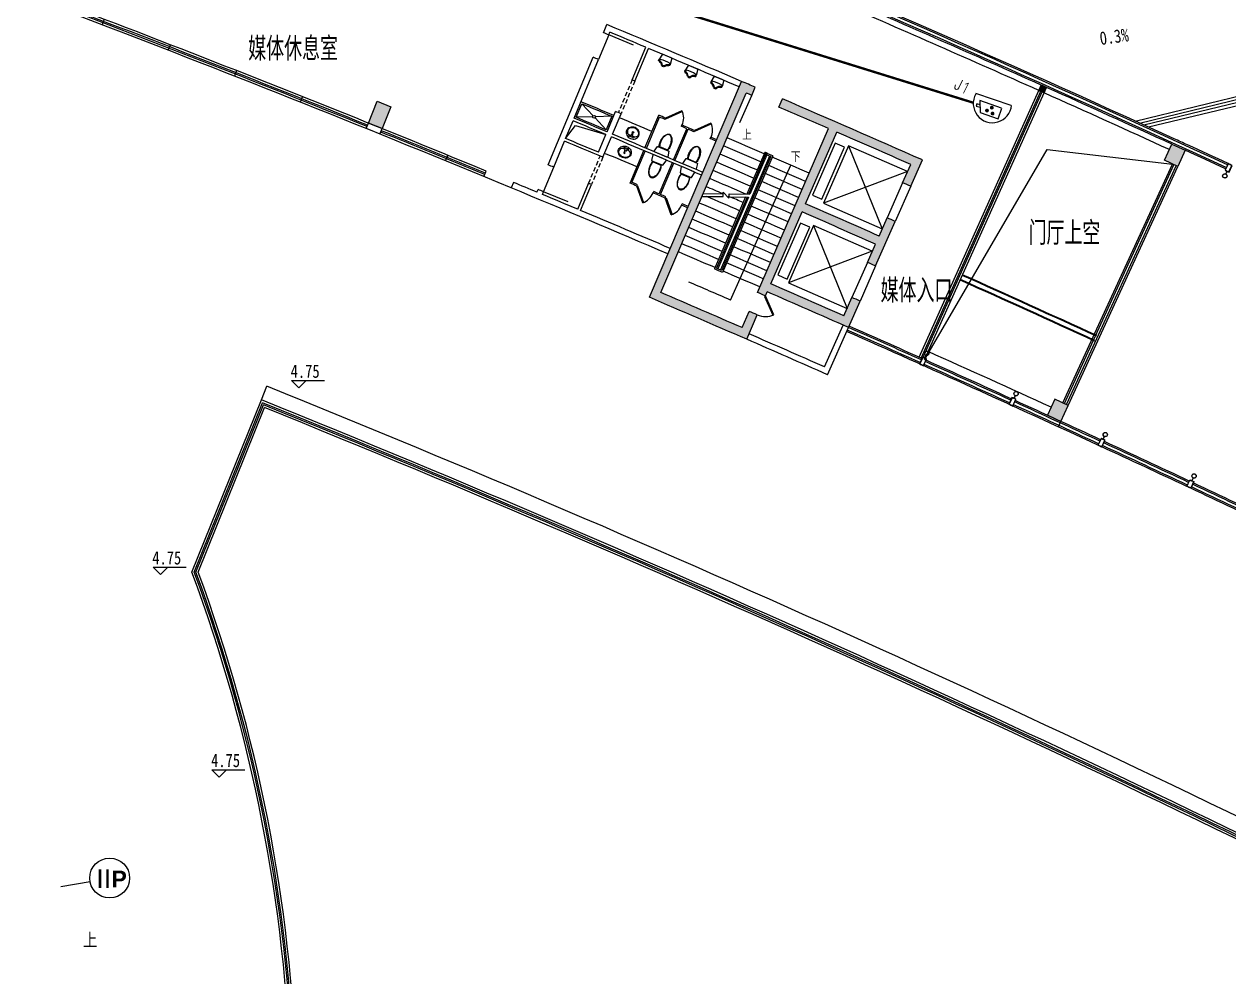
# Model space of a CAD drawing. Extents: x 23317406 to 24383751, y 42324270 to 43451021.
# Drawn here: x 24042113 to 24082906, y 43103497 to 43135761 of the extents above; entities that cross this region are included whole.
import ezdxf

# ---------------------------------------------------------------- set-up
doc = ezdxf.new("R2010")
doc.units = 0
doc.header["$MEASUREMENT"] = 0
doc.linetypes.add('DASHED', pattern=[0.75, 0.5, -0.25])
doc.layers.get('0').update_dxf_attribs({"linetype": 'CONTINUOUS'})
doc.layers.get('DEFPOINTS').update_dxf_attribs({"linetype": 'CONTINUOUS'})
for name, color, linetype in [('WZ', 7, 'CONTINUOUS'), ('墙', 7, 'CONTINUOUS'), ('柱填充', 8, 'CONTINUOUS'), ('柱形', 7, 'CONTINUOUS'), ('标注', 7, 'CONTINUOUS'), ('栏杆', 146, 'CONTINUOUS'), ('楼梯', 5, 'CONTINUOUS'), ('汉字', 7, 'CONTINUOUS'), ('监控管线', 11, 'CONTINUOUS'), ('监控设备', 1, 'CONTINUOUS'), ('辅助件', 9, 'CONTINUOUS'), ('边界', 9, 'CONTINUOUS'), ('门窗', 7, 'CONTINUOUS')]:
    doc.layers.add(name, color=color, linetype=linetype)
doc.styles.add('ATT', font='txt')
doc.styles.add('HZTXT', font='txt', dxfattribs={"width": 0.9, "bigfont": 'HZTXT'})
doc.styles.add('KSHZ', font='ROMANS.shx', dxfattribs={"height": 800, "bigfont": 'dfhz.shx'})
doc.styles.add('Q1', font='SimSun.ttf', dxfattribs={"width": 0.8, "height": 450})
doc.styles.add('Q200', font='SimSun.ttf', dxfattribs={"width": 0.8, "height": 450})
doc.styles.add('T-SG-01$0$Arial', font='ARIALBD.TTF')
doc.dimstyles.new('Q2', dxfattribs={"dimscale": 150, "dimtxt": 2.5, "dimasz": 2.5, "dimexe": 0, "dimexo": 0, "dimgap": 0.5, "dimtad": 1, "dimdec": 4, "dimdsep": 46, "dimtxsty": 'Q200', "dimblk1": 'DOTSMALL', "dimblk2": 'DOTSMALL', "dimsah": 1, "dimcen": 2.5, "dimadec": 0, "dimazin": 0, "dimtfac": 1, "dimtdec": 3, "dimtmove": 2, "dimatfit": 3, "dimldrblk": 'DOTSMALL', "dimfxl": 1, "dimtolj": 1, "dimtzin": 10, "dimarcsym": 0})

# ---------------------------------------------------------------- blocks, each defined once
blk = doc.blocks.new('_DOTSMALL')
at = {"color": 0, "linetype": 'ByBlock', "const_width": 0.5}
blk.add_lwpolyline([(-0.0625, 0, 1), (0.0625, 0, 1)], format="xyb", close=True, dxfattribs=at)
blk = doc.blocks.new('*D144')
at = {"color": 0, "linetype": 'ByBlock'}
for p, q in [((24067622, 43186962), (24068480, 43187449)), ((24093003, 43093389), (24094989, 43093455))]:
    blk.add_line(p, q, dxfattribs=at)
blk.add_arc((23891114, 43086692), 203987, 1.9, 29.6, dxfattribs=at)
at = {"layer": 'DEFPOINTS', "color": 0, "linetype": 'ByBlock'}
for p in [(24067622, 43186962), (24065013, 43185480), (24091262, 43126080), (24091005, 43093323), (24093003, 43093389)]:
    blk.add_point(p, dxfattribs=at)
at = {"color": 0, "linetype": 'ByBlock', "xscale": 375, "yscale": 375, "zscale": 375}
for p, rotation in [((24068480, 43187449), 119.6000000001376), ((24094989, 43093455), 271.8999999998212)]:
    blk.add_blockref('_DOTSMALL', p, dxfattribs=dict(at, rotation=rotation))
at = {"color": 0, "linetype": 'ByBlock', "insert": (24087731, 43142143), "char_height": 450, "attachment_point": 5, "rotation": 285.75, "style": 'Q200'}
blk.add_mtext('\\A1;27.7°', dxfattribs=at)
blk = doc.blocks.new('M100')
at = {"layer": '门窗'}
blk.add_line((0, 1000), (0, 0), dxfattribs=at)
blk = doc.blocks.new('WC-3')
for points in [[(382, 218, 0.033558), (397, 269, 0.056391), (412, 405, 0.056391), (397, 541, 0.070142), (358, 644, 0.106098), (290, 721, 0.162033), (225, 743, 0.162033), (161, 721, 0.106098), (93, 644, 0.070142), (54, 541, 0.056391), (38, 405, 0.056391), (54, 269, 0.033558), (69, 218)], [(55, 405, -0.056391), (70, 537, -0.070142), (108, 636, -0.106098), (170, 708, -0.162033), (225, 726, -0.162033), (280, 708, -0.106098), (343, 636, -0.070142), (381, 537, -0.056391), (396, 405, -0.056391), (381, 273, -0.027675), (369, 232), (81, 232, -0.027675), (70, 273, -0.056391)], [(-20, 24, 0.477064), (0, 0), (463, 0, 0.477064), (473, 12), (431, 207, 0.354037), (426, 211), (24, 211, 0.354037), (19, 207)]]:
    blk.add_lwpolyline(points, format="xyb", close=True)
blk = doc.blocks.new('A$C7FE16A13')
at = {"layer": '门窗'}
blk.add_lwpolyline([(517, 587), (532, 561), (15, 257), (0, 283)], close=True, dxfattribs=at)
blk.add_arc((517, 587), 600, 210.4472, 257.9761, dxfattribs=at)
blk = doc.blocks.new('A$C40114CA7')
at = {"layer": '辅助件'}
for p, q in [((380, 387), (160, 423)), ((30, 213), (30, 211)), ((194, 387), (155, 394)), ((194, 36), (155, 30)), ((380, 37), (160, 0)), ((380, 387), (380, 37))]:
    blk.add_line(p, q, dxfattribs=at)
for centre, radius, start, end in [((154, 384), 40, 80.5377, 168.6268), ((73, 214), 72.8, 132.9123, 181.8045), ((73, 209), 72.8, 178.1955, 227.0877), ((-66, 428), 184, 298.9507, 348.6268), ((-66, -5), 184, 11.3732, 61.0493), ((73, 214), 42.8, 137.0072, 181.8045), ((73, 209), 42.8, 178.1955, 222.9928), ((-66, 428), 214, 300.1039, 348.6268), ((-66, -5), 214, 11.3732, 59.8961), ((154, 39), 40, 191.3732, 279.4623), ((154, 384), 10, 80.5377, 168.6268), ((154, 39), 10, 191.3732, 279.4623), ((-711, 212), 922, 349.0267, 10.9733)]:
    blk.add_arc(centre, radius, start, end, dxfattribs=at)
blk = doc.blocks.new('15PLAV04')
at = {"color": 0, "linetype": 'ByBlock'}
for p, q in [((2.5, -1.5), (2.5, 1.5)), ((7, 0.5), (3, 1.5)), ((4, 1.25), (4, 3.635323)), ((7, -0.5), (7, 0.5)), ((3, -1.5), (7, -0.5)), ((4, -3.628449), (4, -1.25))]:
    blk.add_line(p, q, dxfattribs=at)
blk.add_lwpolyline([(8, 9, 0.109452), (4.986152, 8.332258, 0.102376), (2.343146, 6.363961, 0.093737), (0.622313, 3.491319, 0.088426), (0, 0, 0.088426), (0.622313, -3.491319, 0.093737), (2.343146, -6.363961, 0.102376), (4.986152, -8.332258, 0.109452), (8, -9, 0.109452), (11.013848, -8.332258, 0.102376), (13.656854, -6.363961, 0.093737), (15.377687, -3.491319, 0.088426), (16, 0, 0.088426), (15.377687, 3.491319, 0.093737), (13.656854, 6.363961, 0.102376), (11.013848, 8.332258, 0.109452)], format="xyb", close=True, dxfattribs=at)
for centre in [(3, 2.5), (9, 0), (3, -2.5)]:
    blk.add_circle(centre, 1, dxfattribs=at)
for centre, radius, start, end in [((7, 3.635323), 3, 146.09549, 180), ((11.358035, 0.706347), 8.250845, 143.130102, 146.09549), ((9.915843, 1.787992), 6.448105, 118.911201, 143.130102), ((9, 3.446272), 4.553728, 90, 118.911201), ((9, 3.446272), 4.553728, 61.088799, 90), ((8.084157, 1.787992), 6.448105, 36.869898, 61.088799), ((6.641965, 0.706347), 8.250845, 17.257939, 36.869898), ((4.368267, 0), 10.631733, 0, 17.257939), ((4.368267, 0), 10.631733, 342.742061, 0), ((7, -3.628449), 3, 180, 212.259808), ((9.915843, -1.787992), 6.448105, 212.259808, 241.088799), ((9, -3.446272), 4.553728, 241.088799, 270), ((9, -3.446272), 4.553728, 270, 298.911201), ((8.084157, -1.787992), 6.448105, 298.911201, 323.130102), ((6.641965, -0.706347), 8.250845, 323.130102, 342.742061)]:
    blk.add_arc(centre, radius, start, end, dxfattribs=at)
at = {"color": 0, "linetype": 'ByBlock', "style": 'ATT'}
for tag, p, flags in [('ITEM', (0, -17.5), 3), ('ROOM_NUMBER', (0, -26.5), 1)]:
    blk.add_attdef(tag, p, '', height=6, dxfattribs=dict(at, flags=flags))
blk = doc.blocks.new('A$C7C0108BC')
at = {"layer": 'WZ'}
for p, q in [((1282, 582), (78, 983)), ((111, 632), (96, 555)), ((96, 555), (227, 520)), ((223, 601), (111, 632)), ((219, 743), (228, 340)), ((952, 486), (219, 743)), ((834, 122), (957, 487)), ((228, 340), (834, 122))]:
    blk.add_line(p, q, dxfattribs=at)
at = {"layer": 'WZ', "const_width": 63.8}
for points in [[(490, 400, 1), (427, 412, 1)], [(655, 500, 1), (592, 512, 1)], [(680, 300, 1), (616, 311, 1)]]:
    blk.add_lwpolyline(points, format="xyb", close=True, dxfattribs=at)
at = {"layer": 'WZ'}
blk.add_arc((644, 646), 650, 149.9091, 354.3172, dxfattribs=at)

msp = doc.modelspace()

# ---------------------------------------------------------------- hatches: boundary and pattern name
at = {"layer": '柱填充'}
for points in [[(24066565.33867, 43133426.22606, -0.0000910129), (24066749.10027, 43133347.56229), (24066867.2106, 43133623.33385, 0.000227582), (24066407.40136, 43133820.01814), (24063282.80073, 43126509.79427, -0.0016570871), (24066578.29589, 43125088.99084), (24066937.19703, 43125914.33319, 0.0001382559), (24066662.14787, 43126033.90853), (24066422.93108, 43125483.65826, 0.0013802046), (24063676.55681, 43126667.71686)], [(24054070.85065, 43133149.89813), (24054534.57076, 43132962.64825), (24054235.0302, 43132220.84271), (24053771.40174, 43132408.05556)], [(24069353.33672, 43132224.22403), (24066941.23412, 43126675.86717, -0.0001381073), (24067216.34237, 43126556.26613), (24067276.15922, 43126693.82319, -0.001380657), (24070023.52194, 43125489.49443), (24070417.18135, 43126381.4907, 0.0001378302), (24070142.72097, 43126502.61667), (24069870.18753, 43125885.08079, 0.0012426427), (24067395.79294, 43126968.9373), (24068452.55741, 43129399.11201, -0.0012432007), (24070940.13362, 43128309.4809), (24070667.60019, 43127691.94503, -0.0001375017), (24070942.06056, 43127570.81906), (24071608.25341, 43129080.3512, 0.000137087), (24071333.79303, 43129201.47717), (24071061.2596, 43128583.94129, 0.0012432635), (24068572.19112, 43129674.22612), (24069628.9556, 43132104.40083, -0.0012438156), (24072131.20568, 43131008.3414), (24071858.67225, 43130390.80553, -0.0001367621), (24072133.13263, 43130269.67956), (24072526.79203, 43131161.67583, 0.0023533792), (24067786.34127, 43133228.6883), (24067667.72902, 43132953.13225, -0.0008361643)], [(24081424.52877, 43131486.69271), (24080970.03873, 43131695.1125), (24080719.96086, 43131149.71259), (24081174.4509, 43130941.2928)], [(24077465.07, 43122851.25014), (24077010.55671, 43123059.6192), (24076760.47832, 43122514.21953), (24077214.99162, 43122305.85047)]]:
    msp.add_hatch(color=256, dxfattribs=at).paths.add_polyline_path(points)
h = msp.add_hatch(color=256, dxfattribs=at)
edge = h.paths.add_edge_path()
edge.add_line((24076646.71527, 43133433.52514), (24076728.45776, 43133616.05778))
edge.add_arc((24059277.71803, 43094873.13404), 42491.67515, 65.752059088, 66.020603793)
edge.add_line((24076546.67908, 43133697.42336), (24076465.00229, 43133514.86131))
edge.add_arc((23850578.53292, 42628618.70829), 553122.79142, 65.8760201858, 65.8966426943, ccw=False)

# ---------------------------------------------------------------- linework, layer by layer
msp.add_line((24043360.50075, 43106553.6026), (24044345.3085, 43106727.25077))
at = {"color": 2}
msp.add_circle((24045010.05373, 43106844.46329), 675, dxfattribs=at)
at = {"layer": '墙'}
for p, q in [((24061726.22326, 43135469.35995), (24061841.63965, 43135746.26979)), ((24061910.82981, 43135392.41569), (24061949.30194, 43135484.71897)), ((24062698.18085, 43133870.56138), (24063162.69949, 43134977.00724)), ((24062790.38114, 43133831.84308), (24063254.89979, 43134938.28896)), ((24059860.32495, 43130992.65086), (24061379.97409, 43134638.63043)), ((24060737.42985, 43132577.16565), (24061564.58064, 43134561.68617)), ((24079735.62626, 43132478.31888), (24086832.11983, 43134195.14136)), ((24080178.29424, 43132276.75718), (24086902.66247, 43133903.55306)), ((24061851.1307, 43132111.28831), (24062141.45486, 43132802.81698)), ((24062035.53835, 43132033.86853), (24062325.8625, 43132725.39721)), ((24060448.88888, 43131884.89104), (24060698.95772, 43132484.86237)), ((24061560.80655, 43131419.75963), (24061812.42082, 43132019.08448)), ((24061706.49586, 43131250.13958), (24061996.82002, 43131941.66826)), ((24060044.93151, 43130915.7066), (24060410.41675, 43131792.58776)), ((24058682.2905, 43130399.36469), (24058605.67231, 43130214.62257)), ((24060859.46125, 43129490.87986), (24061227.20517, 43130366.81617)), ((24060951.66151, 43129452.16149), (24061319.40543, 43130328.09781)), ((24059475.60365, 43130069.61806), (24059514.07578, 43130161.92134)), ((24059660.21021, 43129992.6738), (24059698.68234, 43130084.97708)), ((24069214.73829, 43124152.21662), (24069840.54836, 43125570.24508)), ((24069316.95377, 43123888.47549), (24070023.52194, 43125489.49443)), ((24047793.06903, 43117204.65394), (24050146.99569, 43123033.16407)), ((24048007.53551, 43117201.61249), (24050257.5474, 43122772.82137))]:
    msp.add_line(p, q, dxfattribs=at)
at = {"layer": '墙', "ltscale": 5000}
for start, end in [(67.1172342395, 67.1172342395), (66.2587266313, 66.2587266313), (64.4772342395, 64.4772342395), (64.9387266313, 64.9387266313)]:
    msp.add_arc((23850578.58196, 42857442.58139), 533172.67138, start, end, dxfattribs=at)
at = {"layer": '墙'}
for centre, radius, start, end in [((23850634.74669, 42857737.27781), 530172.67138, 79.4743453394, 79.4743453394), ((23850639.30178, 42857736.37231), 530172.67138, 78.1227654233, 78.1227654233), ((23850644.55659, 42857735.23786), 530172.67138, 77.5606287088, 77.5606287088), ((23850649.0789, 42857734.18074), 530172.67138, 76.2090487927, 76.2090487927), ((23850578.58196, 42628618.81785), 553122.67138, 65.8966426955, 66.6620899634), ((23850578.58196, 42628618.81785), 553322.67138, 65.896642696, 66.6620899634), ((23850578.58196, 42628618.81785), 549372.67138, 66.8671679458, 67.3839904267), ((23850578.58196, 42628618.81785), 549072.67138, 67.363126108, 67.383996125), ((23850578.58196, 42628618.81785), 549172.67138, 67.2258977038, 67.3631280082), ((23850578.58196, 42628618.81785), 549172.67138, 66.867171744, 67.2154645955), ((23850578.58196, 42628618.81785), 548172.67138, 67.3631089757, 67.3840132574), ((23850578.58196, 42628618.81785), 547972.67138, 67.2154417481, 67.2258977038), ((23850578.58196, 42628618.81785), 553322.67138, 65.3933207381, 65.876020183), ((23850578.58196, 42628618.81785), 553122.67138, 65.3933207381, 65.876020183), ((23850578.58196, 42628618.81785), 546772.67138, 67.2154188005, 67.2363766072), ((23850578.58196, 42628618.81785), 545922.67138, 67.2363929228, 67.3630658975), ((23850578.58196, 42628618.81785), 546022.67138, 67.2363910007, 67.3630678197), ((23850578.58196, 42628618.81785), 545922.67138, 66.8672328935, 67.215403446), ((23850578.58196, 42628618.81785), 546022.67138, 66.8672328935, 67.2154044073), ((23850578.58196, 42628618.81785), 545172.67138, 67.2153890086, 67.3630514592), ((23850578.58196, 42628618.81785), 545272.67138, 67.2364054338, 67.3630533866), ((23850578.58196, 42628618.81785), 544222.67138, 67.3630331134, 67.3840891196), ((23850578.58196, 42628618.81785), 543222.67138, 67.3841085003, 67.4747226661), ((23850578.58196, 42628618.81785), 544172.67138, 67.2153687334, 67.2258977038), ((23850578.58196, 42628618.81784), 543022.67139, 66.8672899041, 67.4747226661), ((23850578.58196, 42628618.81785), 543322.67138, 67.363015674, 67.384106559), ((23850578.58196, 42628618.81785), 543222.67138, 67.2258977038, 67.3630137328), ((23850578.58196, 42628618.81785), 543222.67138, 66.8672860194, 67.2153503201), ((23850578.58196, 42628618.81785), 541422.67138, 66.1711049119, 66.4875450392), ((23850578.58196, 42628618.81785), 541622.67138, 66.1922678568, 66.4875489469), ((23850578.58196, 42628618.81785), 533172.67138, 63.2827160098, 68.0187266303), ((23850578.58196, 42628618.81785), 532972.67138, 63.2440156741, 67.9972302059), ((23997369.97958, 43098444.21029), 53800.0204, 1.75750307, 20.40824976), ((23997369.97866, 43098444.21025), 54000.02133, 1.857148361, 20.325874576)]:
    msp.add_arc(centre, radius, start, end, dxfattribs=at)
at = {"layer": '柱填充'}
for p, q in [((24076465.00229, 43133514.86131), (24076546.67908, 43133697.42336)), ((24076646.71527, 43133433.52514), (24076728.45776, 43133616.05778))]:
    msp.add_line(p, q, dxfattribs=at)
at = {"layer": '柱形'}
for p, q in [((24063282.80073, 43126509.79427), (24066407.40136, 43133820.01814)), ((24066749.10027, 43133347.56229), (24066867.2106, 43133623.33385)), ((24053771.40174, 43132408.05556), (24054070.85065, 43133149.89813)), ((24054070.85065, 43133149.89813), (24054534.57076, 43132962.64825)), ((24063676.55681, 43126667.71686), (24066565.33867, 43133426.22606)), ((24067667.72902, 43132953.13225), (24067786.34127, 43133228.6883)), ((24054534.57076, 43132962.64825), (24054235.0302, 43132220.84271)), ((24054235.0302, 43132220.84271), (24053771.40174, 43132408.05556)), ((24066941.23412, 43126675.86717), (24069353.33672, 43132224.22403)), ((24068572.19112, 43129674.22612), (24069628.9556, 43132104.40083)), ((24080719.96086, 43131149.71259), (24080970.03873, 43131695.1125)), ((24080970.03873, 43131695.1125), (24081424.52877, 43131486.69271)), ((24072133.13263, 43130269.67956), (24072526.79203, 43131161.67583)), ((24081174.4509, 43130941.2928), (24080719.96086, 43131149.71259)), ((24081424.52877, 43131486.69271), (24081174.4509, 43130941.2928)), ((24071858.67225, 43130390.80553), (24072131.20568, 43131008.3414)), ((24082840.23721, 43130779.32248), (24082798.25711, 43130688.56085)), ((24082845.6829, 43130776.80367), (24082803.70281, 43130686.04205)), ((24067395.79294, 43126968.9373), (24068452.55741, 43129399.11201)), ((24070942.06056, 43127570.81906), (24071608.25341, 43129080.3512)), ((24071061.2596, 43128583.94129), (24071333.79303, 43129201.47717)), ((24070667.60019, 43127691.94503), (24070940.13362, 43128309.4809)), ((24067216.34237, 43126556.26613), (24067276.15922, 43126693.82319)), ((24069870.18753, 43125885.08079), (24070142.72097, 43126502.61667)), ((24070023.52194, 43125489.49443), (24070417.18135, 43126381.4907)), ((24066422.93108, 43125483.65826), (24066662.14787, 43126033.90853)), ((24066578.29589, 43125088.99084), (24066937.19703, 43125914.33319)), ((24072640.96344, 43124544.46747), (24072600.09532, 43124453.19975)), ((24072646.43951, 43124542.01538), (24072605.57138, 43124450.74766)), ((24075666.23523, 43123178.71443), (24075624.81034, 43123087.69807)), ((24075671.69621, 43123176.22894), (24075630.27133, 43123085.21257)), ((24077010.55671, 43123059.6192), (24076760.47832, 43122514.21953)), ((24077465.07, 43122851.25014), (24077010.55671, 43123059.6192)), ((24077214.96182, 43122305.78549), (24077465.07, 43122851.25014)), ((24076760.47832, 43122514.21953), (24077214.99162, 43122305.85047)), ((24078684.20807, 43121793.92199), (24078642.22798, 43121703.16037)), ((24078689.65377, 43121791.40319), (24078647.67367, 43121700.64157)), ((24081692.56867, 43120391.31114), (24081650.03493, 43120300.80765)), ((24081697.99888, 43120388.75912), (24081655.46514, 43120298.25563))]:
    msp.add_line(p, q, dxfattribs=at)
for points in [[(24076646.71527, 43133433.52514), (24076728.45776, 43133616.05778, 0.0011717479), (24076546.67908, 43133697.42336), (24076465.00229, 43133514.86131, -0.0000899827), (24076646.71527, 43133433.52514)], [(24083015.9815, 43130973.48206, 0.0000338739), (24082879.83694, 43131036.44758), (24082774.88671, 43130809.54353, -0.0000677785), (24082911.02914, 43130746.57339)], [(24083008.01708, 43130970.55533, 0.0000311642), (24082882.76408, 43131028.48362), (24082782.85154, 43130812.47113, -0.0000623556), (24082908.10257, 43130754.5386)], [(24072432.21013, 43124254.45077, -0.0000690579), (24072569.11171, 43124193.14859), (24072671.28202, 43124421.31789, 0.0000690261), (24072534.38045, 43124482.62007)], [(24072440.13861, 43124257.47548, -0.0000635325), (24072566.08806, 43124201.07746), (24072663.3542, 43124418.29464, 0.0000635047), (24072537.40475, 43124474.69265)], [(24075455.71421, 43122889.97835, -0.0000690579), (24075592.23876, 43122827.84103), (24075695.80097, 43123055.38195, 0.0000690261), (24075559.27641, 43123117.51927)], [(24075463.66101, 43122892.95456, -0.0000635325), (24075589.2636, 43122835.78822), (24075687.85482, 43123052.40718, 0.0000635047), (24075562.25223, 43123109.57352)], [(24078471.9272, 43121506.47729, -0.0000690579), (24078608.06964, 43121443.50715), (24078713.01987, 43121670.4112, 0.0000690261), (24078576.87744, 43121733.38134)], [(24078479.89204, 43121509.4049, -0.0000635325), (24078605.14308, 43121451.47237), (24078705.0557, 43121667.48503, 0.0000635047), (24078579.80466, 43121725.41756)], [(24081614.29111, 43120041.36793, 0.0000690579), (24081478.53588, 43120105.16854), (24081584.87022, 43120331.42726, -0.0000690261), (24081720.62545, 43120267.62665)], [(24081611.41326, 43120049.35089, 0.0000635325), (24081486.51845, 43120108.04744), (24081587.74874, 43120323.44575, -0.0000635047), (24081712.64355, 43120264.74919)]]:
    msp.add_lwpolyline(points, format="xyb", close=True, dxfattribs=at)
for centre, radius in [((24082769.49489, 43130619.23024), 75), ((24082769.49489, 43130619.23024), 69), ((24072674.35257, 43124611.69221), 75), ((24072674.35257, 43124611.69221), 69), ((24075700.03438, 43123245.73396), 75), ((24075700.03438, 43123245.73396), 69), ((24078718.41599, 43121860.73381), 75), ((24078718.41599, 43121860.73381), 69), ((24081727.18407, 43120457.91274), 75), ((24081727.18407, 43120457.91274), 69)]:
    msp.add_circle(centre, radius, dxfattribs=at)
for radius, start, end in [(549372.67138, 66.8150100008, 66.8671679458), (549072.67138, 66.8150100008, 66.8358686184), (549372.67138, 66.1713346207, 66.7106884016), (549072.67138, 66.5190536934, 66.7106884016), (549072.67138, 66.2026310989, 66.4876924801), (548397.67138, 66.1713068072, 66.2026503649), (546422.67138, 66.2027070093, 66.4876418732), (546122.67138, 66.2027156493, 66.4876361131), (547097.67138, 66.1712695683, 66.2026876038), (545447.67138, 66.1712220479, 66.2027351242), (541722.67138, 66.519266064, 66.8355854575), (543022.67138, 66.4875762201, 66.5192237127), (543172.67138, 66.1711560539, 66.4875791339), (543472.67138, 66.202792384, 66.4875849567), (541422.67138, 66.4875450392, 66.867321085), (544147.67138, 66.1711844047, 66.2027727675), (542322.67138, 66.4875626011, 66.5192237127)]:
    msp.add_arc((23850578.58196, 42628618.81785), radius, start, end, dxfattribs=at)
at = {"layer": '标注'}
for p, q in [((24067147.77018, 43128919.77539), (24068070.5799, 43130982.04498)), ((24065070.21816, 43129928.28603), (24065778.60358, 43129917.66155)), ((24065112.69356, 43130027.66022), (24065780.10323, 43130017.65031)), ((24065978.58109, 43129914.66226), (24066645.69939, 43129904.65672)), ((24065980.08074, 43130014.65101), (24066688.54066, 43130004.02542)), ((24066029.85398, 43126417.07398), (24067147.77018, 43128919.77539))]:
    msp.add_line(p, q, dxfattribs=at)
for points in [[(24066648.43599, 43131758.62559, 0, 0, 0), (24066056.81302, 43130380.20925, 100, 0, 0), (24065938.30194, 43130104.59173, 100, 0, 0)], [(24064616.48291, 43127026.41348, 0, 0, 0), (24065701.66153, 43129553.23801, 100, 0, 0), (24065819.8702, 43129828.98536, 100, 100, 0)]]:
    msp.add_lwpolyline(points, format="xyseb", dxfattribs=at)
msp.add_arc((23850578.58196, 42628618.81785), 542422.67138, 66.5966331559, 66.7592102831, dxfattribs=at)
at = {"layer": '栏杆', "ltscale": 100}
for p, q in [((24047873.50122, 43117203.53136), (24050188.45588, 43122935.54371)), ((24047927.11784, 43117202.771), (24050216.0938, 43122870.45804))]:
    msp.add_line(p, q, dxfattribs=at)
for centre, radius, start, end in [((23850578.58196, 42628618.81785), 533097.67138, 63.2681990801, 68.0106673613), ((23850578.58196, 42628618.81785), 533047.67138, 63.2585239985, 68.0052932554), ((23997369.97928, 43098444.21028), 53875.0207, 1.808256797, 20.377302636), ((23997369.97897, 43098444.21027), 53925.02101, 1.859732223, 20.356708863)]:
    msp.add_arc(centre, radius, start, end, dxfattribs=at)
at = {"layer": '楼梯'}
for p, q in [((24072488.00933, 43124448.50307), (24076533.46098, 43133484.22787)), ((24072533.64619, 43124428.07569), (24076579.0978, 43133463.80042)), ((24067352.80918, 43131292.1865), (24065690.00095, 43127435.36541)), ((24067398.721, 43131272.38488), (24065735.91275, 43127415.56373)), ((24067464.42635, 43131298.4936), (24065762.0274, 43127349.84329)), ((24067188.93913, 43131417.26561), (24066580.34232, 43130005.6482)), ((24067234.85819, 43131397.48076), (24066634.44149, 43130004.83681)), ((24067260.98101, 43131331.77927), (24066688.54066, 43130004.02542)), ((24066537.50105, 43129906.27949), (24065486.54018, 43127468.61531)), ((24066591.60022, 43129905.46811), (24065552.25461, 43127494.74508)), ((24066645.69939, 43129904.65672), (24065598.17188, 43127474.95608))]:
    msp.add_line(p, q, dxfattribs=at)
for centre, radius, start, end in [((23850578.58196, 42628618.81785), 547422.67138, 66.6931639006, 66.8357883511), ((23850578.58196, 42628618.81785), 547122.67138, 66.6931725091, 66.8357883511), ((23850578.58196, 42628618.81785), 546822.67138, 66.6931811271, 66.8357883511), ((23850578.58196, 42628618.81785), 547472.67138, 66.6879297142, 66.6931624668), ((23850578.58196, 42628618.81785), 547422.67138, 66.6669977483, 66.6879306701), ((23850578.58196, 42628618.81785), 547472.67138, 66.6617659516, 66.6879297142), ((23850578.58196, 42628618.81785), 547422.67138, 66.5191400673, 66.6617645177), ((23850578.58196, 42628618.81785), 546222.67138, 66.6931983914, 66.8357883511), ((23850578.58196, 42628618.81785), 546522.67138, 66.6931897545, 66.8357883511), ((23850578.58196, 42628618.81785), 546822.67138, 66.6827031818, 66.6879421544), ((23850578.58196, 42628618.81785), 547122.67138, 66.6827003091, 66.6879364091), ((23850578.58196, 42628618.81785), 546822.67138, 66.666986264, 66.6722252366), ((23850578.58196, 42628618.81785), 546822.67138, 66.5191400673, 66.6617472913), ((23850578.58196, 42628618.81785), 547122.67138, 66.6669920093, 66.6722281093), ((23850578.58196, 42628618.81785), 547122.67138, 66.5191400673, 66.6617559092), ((23850578.58196, 42628618.81785), 545922.67138, 66.6964527709, 66.8357883511), ((23850578.58196, 42628618.81785), 546522.67138, 66.6827060576, 66.687947906), ((23850578.58196, 42628618.81785), 546522.67138, 66.6669805124, 66.6722223608), ((23850578.58196, 42628618.81785), 546522.67138, 66.5191400673, 66.6617386639), ((23850559.21857, 42628572.71948), 545322.67138, 66.8357251023, 66.8357883511), ((23850578.58196, 42628618.81785), 545622.67138, 66.7728406493, 66.8357883511), ((23850578.58196, 42628618.81785), 545322.67138, 66.6932243591, 66.8218781652), ((23850578.58196, 42628618.81785), 545622.67138, 66.6932156937, 66.7452626938), ((23850578.58196, 42628618.81785), 546222.67138, 66.6827089365, 66.6879536639), ((23850578.58196, 42628618.81785), 545922.67138, 66.6669689902, 66.6722165997), ((23850578.58196, 42628618.81785), 545922.67138, 66.5191400673, 66.6617213806), ((23850578.58196, 42628618.81785), 546222.67138, 66.6669747545, 66.6722194818), ((23850578.58196, 42628618.81785), 546222.67138, 66.5191400673, 66.661730027), ((23850578.58196, 42628618.81785), 545022.67138, 66.693233034, 66.8357883511), ((23850578.58196, 42628618.81785), 545622.67138, 66.6827147039, 66.6879651988), ((23850578.58196, 42628618.81785), 545622.67138, 66.6669632196, 66.6722137144), ((23850578.58196, 42628618.81785), 545622.67138, 66.5191400673, 66.6617127247), ((23850578.58196, 42628618.81785), 544422.67138, 66.6932504126, 66.8357883511), ((23850578.58196, 42628618.81785), 544722.67138, 66.6932417185, 66.8357883511), ((23850578.58196, 42628618.81785), 545022.67138, 66.6827204841, 66.687976759), ((23850578.58196, 42628618.81785), 545322.67138, 66.6827175924, 66.6879709757), ((23850578.58196, 42628618.81785), 545022.67138, 66.6669516594, 66.6722079343), ((23850578.58196, 42628618.81785), 545322.67138, 66.6669574427, 66.6722108259), ((23850578.58196, 42628618.81785), 545322.67138, 66.5191400673, 66.6617127247), ((23850578.58196, 42628618.81785), 544122.67138, 66.6932591163, 66.8357883511), ((23850578.58196, 42628618.81785), 544722.67138, 66.6827233789, 66.6879825487), ((23850578.58196, 42628618.81785), 544722.67138, 66.6669458697, 66.6722050395), ((23850578.58196, 42628618.81785), 544722.67138, 66.5191400673, 66.6616866998), ((23850578.58196, 42628618.81785), 545022.67138, 66.5191400673, 66.6616953843), ((23850578.58196, 42628618.81785), 543522.67138, 66.6932765524, 66.8357883511), ((23850578.58196, 42628618.81785), 543822.67138, 66.6932678295, 66.8357883511), ((23850578.58196, 42628618.81785), 544122.67138, 66.6827291781, 66.6879941472), ((23850578.58196, 42628618.81785), 544422.67138, 66.6827262769, 66.6879883447), ((23850578.58196, 42628618.81785), 544122.67138, 66.6669342712, 66.6721992402), ((23850578.58196, 42628618.81785), 544422.67138, 66.6669400736, 66.6722021414), ((23850578.58196, 42628618.81785), 544422.67138, 66.5191400673, 66.6616780058), ((23850578.58196, 42628618.81785), 543222.67138, 66.6932852849, 66.8356438678), ((23850578.58196, 42628618.81785), 543822.67138, 66.6827320826, 66.687999956), ((23850578.58196, 42628618.81785), 543822.67138, 66.6669284624, 66.6721963358), ((23850578.58196, 42628618.81785), 543822.67138, 66.5191400673, 66.6616605888), ((23850578.58196, 42628618.81785), 544122.67138, 66.5191400673, 66.6616693021), ((23850578.58196, 42628618.81785), 543172.67138, 66.6616416771, 66.6932867413), ((23850578.58196, 42628618.81785), 543222.67138, 66.6669168254, 66.6880115929), ((23850578.58196, 42628618.81785), 543522.67138, 66.6827349902, 66.6880057713), ((23850578.58196, 42628618.81785), 543522.67138, 66.6669226471, 66.6721934282), ((23850578.58196, 42628618.81785), 543522.67138, 66.5191400673, 66.6616518659), ((23850578.58196, 42628618.81785), 543222.67138, 66.5192845506, 66.6616431334), ((23850578.58196, 42628618.81785), 543522.67138, 65.3943340473, 65.8758372236)]:
    msp.add_arc(centre, radius, start, end, dxfattribs=at)
at = {"layer": '汉字'}
for p, q in [((24065778.60358, 43129917.66155), (24065780.85484, 43130067.76391)), ((24065977.83306, 43129864.78711), (24065780.85484, 43130067.76391)), ((24065977.83306, 43129864.78711), (24065980.08074, 43130014.65101))]:
    msp.add_line(p, q, dxfattribs=at)
at = {"layer": '汉字', "color": 0}
for p, q in [((24051164.09368, 43123692.69831), (24052282.09368, 43123692.69831)), ((24051164.09368, 43123692.69831), (24051414.09368, 43123442.69831)), ((24051664.09368, 43123692.69831), (24051414.09368, 43123442.69831)), ((24046478.29991, 43117372.41007), (24047596.29991, 43117372.41007)), ((24046478.29991, 43117372.41007), (24046728.29991, 43117122.41007)), ((24046978.29991, 43117372.41007), (24046728.29991, 43117122.41007)), ((24048470.3141, 43110512.07751), (24049588.3141, 43110512.07751)), ((24048470.3141, 43110512.07751), (24048720.3141, 43110262.07751)), ((24048970.3141, 43110512.07751), (24048720.3141, 43110262.07751))]:
    msp.add_line(p, q, dxfattribs=at)
at = {"layer": '汉字'}
msp.add_lwpolyline([(24077715.89163, 43134602.83294, 0, 0, 0), (24080549.99458, 43135330.5069, 200, 0, 0), (24081770.40936, 43135643.85616, 0, 0, 0)], format="xyseb", dxfattribs=at)
at = {"layer": '汉字', "color": 0}
msp.add_lwpolyline([(24072602.09533, 43124397.42793), (24076753.91414, 43131519.01884), (24080990.96079, 43131020.97928)], dxfattribs=at)
at = {"layer": '监控管线', "const_width": 80}
msp.add_lwpolyline([(24074258.72496, 43133095.94467), (24048715.67138, 43141030.03585), (24046149.50369, 43145546.15928)], dxfattribs=at)
at = {"layer": '辅助件', "linetype": 'DASHED', "ltscale": 300}
for p, q in [((24062698.18085, 43133870.56138), (24062233.66222, 43132764.11552)), ((24062790.38114, 43133831.84308), (24062325.8625, 43132725.39721)), ((24061227.20517, 43130366.81617), (24061614.30403, 43131288.85438)), ((24061706.49586, 43131250.13958), (24061319.40543, 43130328.09781))]:
    msp.add_line(p, q, dxfattribs=at)
at = {"layer": '辅助件'}
for p, q in [((24051540.92422, 43133301.89434), (24051590.0846, 43133282.31614)), ((24060995.1738, 43133065.58707), (24061375.66922, 43132657.72161)), ((24061359.80387, 43132619.50831), (24060802.81315, 43132604.07066)), ((24061443.88389, 43132584.60007), (24061824.3793, 43132176.73461)), ((24062017.93929, 43132637.74931), (24061459.76405, 43132622.27883)), ((24063135.17421, 43131570.55783), (24063602.36276, 43132675.87899)), ((24063181.22926, 43131551.09164), (24063628.95162, 43132610.35775)), ((24063814.26084, 43132531.98256), (24063833.74607, 43132578.02956)), ((24064366.69657, 43132297.85707), (24064386.23226, 43132343.88269)), ((24064102.13256, 43131160.80744), (24064551.89087, 43132219.2107)), ((24064148.15009, 43131141.25273), (24064597.9084, 43132199.65599)), ((24064794.57733, 43132116.02748), (24064814.15211, 43132162.03648)), ((24065346.55648, 43131880.82757), (24065366.18168, 43131926.81509)), ((24056460.66636, 43131314.98655), (24056411.6976, 43131335.0392)), ((24062629.14977, 43130373.08593), (24063096.33832, 43131478.40709)), ((24062694.67101, 43130399.67479), (24063142.39336, 43131458.9409)), ((24063613.18428, 43130010.40349), (24064062.94259, 43131068.80676)), ((24063659.20181, 43129990.84878), (24064108.96012, 43131049.25205)), ((24062858.28155, 43130276.18902), (24062877.76665, 43130322.23607)), ((24063410.66657, 43130042.08502), (24063430.20237, 43130088.11058)), ((24063822.66335, 43129867.0109), (24063842.29746, 43129913.41006)), ((24064374.59722, 43129631.84507), (24064394.13306, 43129677.87072))]:
    msp.add_line(p, q, dxfattribs=at)
msp.add_lwpolyline([(24060802.81315, 43132604.07066), (24060995.1738, 43133065.58707, -0.0012345073), (24062017.93929, 43132637.74931), (24061824.3793, 43132176.73461, 0.0005069589)], format="xyb", close=True, dxfattribs=at)
msp.add_lwpolyline([(24060448.88888, 43131884.89104), (24060779.45016, 43132329.41003), (24061812.42082, 43132019.08448)], dxfattribs=at)
msp.add_circle((24061409.77655, 43132621.16084), 50, dxfattribs=at)
for centre, radius, start, end in [((23850578.58196, 42628618.81785), 546622.67138, 67.2363766072, 67.3630822132), ((23850520.18971, 42628480.65003), 546772.67138, 67.0901897876, 67.2109329203), ((23850520.18971, 42628480.65003), 547372.67138, 67.0638904091, 67.090186916), ((23850520.18971, 42628480.65003), 547322.67138, 67.0638904091, 67.0849529685), ((23850520.18971, 42628480.65003), 547372.67138, 66.9524113569, 67.0010801695), ((23850520.18971, 42628480.65003), 547322.67138, 66.98001761, 67.0010801695), ((23850520.18971, 42628480.65003), 547322.67138, 66.9524113569, 66.9747834235), ((23850520.18971, 42628480.65003), 547372.67138, 66.8672290507, 66.8896011173), ((23850520.18971, 42628480.65003), 547322.67138, 66.8672290507, 66.8896011173), ((23850559.21857, 42628572.71948), 545372.67138, 67.0901965126, 67.2109175658), ((23850559.21857, 42628572.71948), 544772.67138, 67.0640345162, 67.0901994053), ((23850559.21857, 42628572.71948), 544822.67138, 67.0640345162, 67.0849409596), ((23850559.21857, 42628572.71948), 544772.67138, 66.9538548283, 67.0009360624), ((23850559.21857, 42628572.71948), 544822.67138, 66.980029619, 67.0009360624), ((23850559.21857, 42628572.71948), 544822.67138, 66.9538649398, 66.9747714146), ((23850559.21857, 42628572.71948), 544772.67138, 66.8672328935, 66.890756369), ((23850559.21857, 42628572.71948), 544822.67138, 66.8672328935, 66.8907664805)]:
    msp.add_arc(centre, radius, start, end, dxfattribs=at)
at = {"layer": '边界'}
msp.add_line((24050146.99569, 43123033.16407), (24050334.23442, 43123496.78209), dxfattribs=at)
msp.add_arc((23850578.58196, 42628618.81785), 533672.67138, 63.3162740615, 68.0187165622, dxfattribs=at)
at = {"layer": '门窗'}
for p, q in [((24044826.12241, 43135924.21278), (24044754.60569, 43135737.43656)), ((24061910.82981, 43135392.41569), (24061566.32825, 43134560.8711)), ((24046995.90673, 43134873.55231), (24047068.78571, 43135061.39383)), ((24046995.90673, 43134873.55231), (24047068.24895, 43135060.01035)), ((24049306.53082, 43134185.8985), (24049233.36452, 43133999.76228)), ((24079883.2571, 43132411.14976), (24086758.4862, 43134074.44272)), ((24080030.81307, 43132343.96251), (24086782.00041, 43133977.24662)), ((24051466.93528, 43133116.08358), (24051541.4732, 43133303.27301)), ((24072419.55053, 43124479.13625), (24076465.00229, 43133514.86131)), ((24072622.55697, 43124443.14133), (24076646.71527, 43133433.52514)), ((24053696.761, 43132222.4586), (24053771.58751, 43132407.98064)), ((24054159.8473, 43132035.43461), (24054234.8444, 43132220.88776)), ((24054160.11645, 43132035.32577), (24054235.11364, 43132220.77887)), ((24070022.1065, 43131642.05894), (24071167.9497, 43128825.69132)), ((24056384.8661, 43131129.90732), (24056461.22878, 43131316.35979)), ((24057681.91892, 43130596.7451), (24057758.22742, 43130781.6054)), ((24059698.68234, 43130084.97708), (24060045.15911, 43130915.70061)), ((24072023.90657, 43130765.21141), (24069176.69492, 43129697.91918)), ((24077283.30632, 43122934.57868), (24080990.96079, 43131020.97928)), ((24077337.84791, 43122909.57439), (24081045.48931, 43130995.94648)), ((24077410.57004, 43122876.23534), (24081118.18978, 43130962.56021)), ((24077465.07, 43122851.25014), (24081172.71197, 43130937.51359)), ((24071858.67225, 43130390.80553), (24071333.46776, 43129201.62083)), ((24072133.13263, 43130269.67956), (24071607.92814, 43129080.49486)), ((24068842.77687, 43128938.06335), (24069976.88097, 43126126.83838)), ((24070832.83784, 43128066.35847), (24067997.3653, 43126993.92359)), ((24070667.60019, 43127691.94503), (24070142.72097, 43126502.61667)), ((24070942.06056, 43127570.81906), (24070417.18135, 43126381.4907)), ((24077131.60957, 43122123.98227), (24077214.96724, 43122305.78301))]:
    msp.add_line(p, q, dxfattribs=at)
for points in [[(24069890.52389, 43131590.23214), (24069573.9806, 43131727.88138), (24068804.10694, 43129970.2964), (24069124.97472, 43129829.74693)], [(24068714.1257, 43128884.94332), (24068397.58241, 43129022.59256), (24067627.70875, 43127265.00758), (24067948.57653, 43127124.45811)], [(24067216.34237, 43126556.26613), (24067184.37501, 43126542.01523), (24067469.39295, 43125902.66808), (24067501.3603, 43125916.91898)]]:
    msp.add_lwpolyline(points, close=True, dxfattribs=at)
for points in [[(24072023.90657, 43130765.21141), (24070022.1065, 43131642.05894), (24069176.69492, 43129697.91918), (24071167.9497, 43128825.69132)], [(24070832.83784, 43128066.35847), (24068842.77687, 43128938.06335), (24067997.3653, 43126993.92359), (24069976.88097, 43126126.83838)]]:
    msp.add_lwpolyline(points, dxfattribs=at)
for centre, radius, start, end in [((23850578.58196, 42628618.81785), 553372.67138, 65.1857465793, 69.3279835118), ((23850578.58196, 42628618.81785), 553472.67138, 65.1857448253, 69.3279835128), ((23850578.58196, 42628618.81785), 553522.67138, 65.3938876779, 69.3279804354), ((23850578.58196, 42628618.81784), 543022.67139, 67.4747226661, 70.6743589873), ((23850578.58196, 42628618.81785), 543222.67138, 67.5801965466, 70.2626934731), ((23850578.58196, 42628618.81785), 543097.67138, 68.0343494821, 69.3015712888), ((23850578.58196, 42628618.81785), 543147.67138, 68.0343494821, 69.3015712888), ((23850578.58196, 42628618.81785), 543097.67138, 67.5801989742, 67.9816124645), ((23850578.58196, 42628618.81785), 543147.67138, 67.580198003, 67.9816124645), ((23850578.58196, 42628618.81785), 553522.67138, 65.3420730186, 65.3938876779), ((23850578.58196, 42628618.81785), 553522.67138, 65.1857437732, 65.3420718616), ((23850578.58196, 42628618.81785), 553322.67138, 65.1857465793, 65.3420886629), ((23850578.58196, 42628618.81785), 546172.67138, 65.3522442274, 65.8758883707), ((23850578.58196, 42628618.81785), 546197.67138, 65.3522442274, 65.8758888509), ((23850578.58196, 42628618.81785), 546347.67138, 65.3522499876, 65.8758917309), ((23850578.58196, 42628618.81785), 546372.67138, 65.3522499876, 65.8758922107), ((24067216.34237, 43126556.26613), 700, 246.498127489, 294.027087062), ((23850578.58196, 42628618.81785), 543072.67138, 65.886024322, 66.1711531404), ((23850578.58196, 42628618.81785), 543172.67138, 65.8860228411, 66.1711575103), ((23850578.58196, 42628618.81785), 543222.67138, 65.8860221008, 66.1711575103), ((23850578.58196, 42628618.81785), 543022.67138, 65.1858938868, 66.1711516833), ((23850578.58196, 42628618.81785), 543072.67138, 65.5360243736, 65.8701988765), ((23850578.58196, 42628618.81785), 543172.67138, 65.5360228927, 65.8702003091), ((23850578.58196, 42628618.81785), 543222.67138, 65.5360221524, 65.8702010252), ((23850578.58196, 42628618.81785), 543172.67138, 65.1858917014, 65.5202003607), ((23850578.58196, 42628618.81785), 543222.67138, 65.1858909732, 65.5208339199), ((23850578.58196, 42628618.81785), 543072.67138, 65.1858931582, 65.5201989281), ((23850578.58196, 42628618.81785), 543022.67138, 64.8358938868, 65.1700669841), ((23850578.58196, 42628618.81785), 543072.67138, 64.8358931582, 65.1700677127), ((23850578.58196, 42628618.81785), 543172.67138, 64.8358917014, 65.1700691695), ((23850578.58196, 42628618.81785), 543222.67138, 64.8358909732, 65.1700698976), ((23850578.58196, 42628618.81785), 543072.67138, 64.4858931582, 64.8200677127), ((23850578.58196, 42628618.81785), 543172.67138, 64.4858917014, 64.8200691695), ((23850578.58196, 42628618.81785), 543222.67138, 64.4858909732, 64.8200698976), ((23850578.58196, 42628618.81785), 543022.67138, 64.4858938868, 64.8200669841)]:
    msp.add_arc(centre, radius, start, end, dxfattribs=at)

# ---------------------------------------------------------------- block references
at = {"layer": '柱填充', "xscale": -1, "rotation": 54.65710282829839}
for p in [(24064611.64898, 43132660.49298), (24065592.05502, 43132244.4999)]:
    msp.add_blockref('A$C7FE16A13', p, dxfattribs=at)
at = {"layer": '柱填充', "rotation": 79.05637444295763}
for p in [(24063336.24832, 43129656.93066), (24064300.77912, 43129248.10466)]:
    msp.add_blockref('A$C7FE16A13', p, dxfattribs=at)
at = {"layer": '标注', "xscale": -1, "rotation": 156.6480954419958}
msp.add_blockref('M100', (24066748.59855, 43133347.77826), dxfattribs=at)
at = {"layer": '监控设备'}
msp.add_blockref('A$C7C0108BC', (24074255.69448, 43132426.21207), dxfattribs=at)
at = {"layer": '辅助件', "xscale": -1}
for name, p, rotation in [('A$C40114CA7', (24063538.6311, 43134409.18141), 246.5500019111574), ('WC-3', (24063878.54359, 43131256.34406), 336.8023105205927), ('WC-3', (24064843.98635, 43130844.49423), 336.8023105205927)]:
    msp.add_blockref(name, p, dxfattribs=dict(at, rotation=rotation))
at = {"layer": '辅助件'}
for name, p, rotation in [('A$C40114CA7', (24064807.41665, 43133868.33899), 66.57546411316092), ('A$C40114CA7', (24065692.10332, 43133497.06785), 67.53935555038044), ('WC-3', (24063839.00073, 43131164.00572), 157.04232096774), ('WC-3', (24064805.19196, 43130753.43203), 157.04232096774)]:
    msp.add_blockref(name, p, dxfattribs=dict(at, rotation=rotation))
at = {"layer": '辅助件', "yscale": 25, "zscale": 25}
for p, xscale, rotation in [((24062644.17055, 43131886.29998), 25, 67.19786358460657), ((24062527.86234, 43131609.76312), -25, 67.10324760731365)]:
    msp.add_blockref('15PLAV04', p, dxfattribs=dict(at, xscale=xscale, rotation=rotation))
at = {"layer": '门窗', "yscale": 0.9, "zscale": 0.9}
for p, xscale, rotation in [((24061910.82981, 43135392.41569), 0.9, 247.35852784452), ((24059698.68234, 43130084.97708), -0.9, 247.4977194850519)]:
    msp.add_blockref('M100', p, dxfattribs=dict(at, xscale=xscale, rotation=rotation))

# ---------------------------------------------------------------- texts
at = {"color": 3, "style": 'T-SG-01$0$Arial'}
for s, height, p in [('Ⅱ', 637.5, (24044374.25864, 43106501.89418)), ('P', 562.5, (24045065.69633, 43106533.39405))]:
    msp.add_text(s, height=height, dxfattribs=at).set_placement(p)
at = {"layer": '汉字', "color": 0, "style": 'Q1', "width": 0.8}
msp.add_text('0.3%', height=450, rotation=7.953322559, dxfattribs=at).set_placement((24078563.6597, 43135049.24435))
at = {"layer": '汉字', "style": 'KSHZ', "width": 0.8}
for s, p in [('媒体休息室', (24049701.49806, 43134523.75395)), ('门厅上空', (24076121.73894, 43128283.83468)), ('媒体入口', (24071112.40427, 43126332.22739))]:
    msp.add_text(s, height=800, dxfattribs=at).set_placement(p)
at = {"layer": '汉字', "color": 0, "style": 'Q1', "width": 0.8}
for s, height, p in [('上', 300, (24066422.81204, 43131868.3165)), ('下', 300, (24068077.70746, 43131125.47166)), ('4.75', 450, (24051139.01329, 43123783.37633)), ('4.75', 450, (24046453.21952, 43117463.08809)), ('4.75', 450, (24048445.23371, 43110602.75553)), ('上', 450, (24044107.07731, 43104525.35164))]:
    msp.add_text(s, height=height, dxfattribs=at).set_placement(p)
at = {"layer": '监控管线', "insert": (24073735.58015, 43133936.6078), "char_height": 375, "attachment_point": 1, "rotation": 333.41082683, "style": 'HZTXT'}
msp.add_mtext('{\\C2;J1}', dxfattribs=at)

# ---------------------------------------------------------------- dimensions: what is measured, and where the dimension line sits
at = {"layer": '标注'}
dim = msp.add_angular_dim_2l(base=(24091262.18921, 43126080.09124), line1=((24065013.48583, 43185480.11208), (24067621.97061, 43186961.93768)), line2=((24091004.54311, 43093322.77444), (24093003.44355, 43093389.0848)), dimstyle='Q2', override={"dimadec": 4, "dimazin": 2}, dxfattribs=at)
dim.commit()
dim.dimension.update_dxf_attribs({"geometry": '*D144', "text_midpoint": (24087731.22401, 43142143.38993)})

doc.saveas('drawing.dxf')
